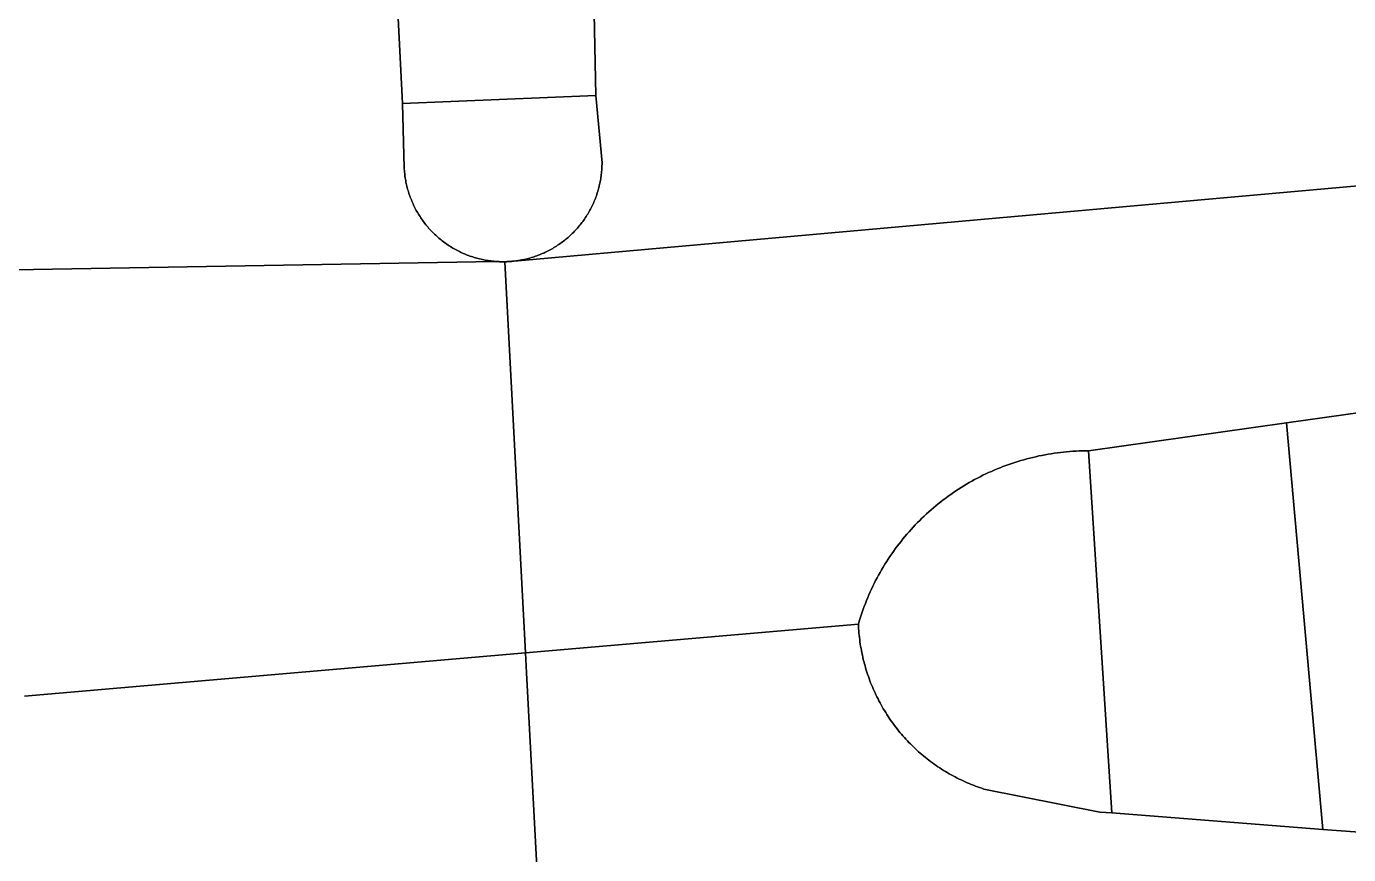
# Model space of a CAD drawing. Header units: metres. Extents: x -127 to 442, y -186 to 462.
# Drawn here: x 85.84 to 106.01, y 121.61 to 134.24 of the extents above; entities that cross this region are included whole.
import ezdxf

# ---------------------------------------------------------------- set-up
doc = ezdxf.new("R2010")
doc.units = ezdxf.units.M

msp = doc.modelspace()

# ---------------------------------------------------------------- linework, layer by layer
at = {"layer": 'road_0', "color": 8}
for points in [[(94.469, 136.193), (91.425, 136.078), (91.579, 133.068), (94.53, 133.187), (94.469, 136.193)], [(94.53, 133.187), (91.579, 133.068), (91.606, 132.086), (91.606, 132.086), (91.607, 132.064), (91.609, 132.042), (91.611, 132.02), (91.613, 131.998), (91.616, 131.977), (91.618, 131.955), (91.622, 131.933), (91.625, 131.911), (91.629, 131.89), (91.633, 131.868), (91.637, 131.846), (91.642, 131.825), (91.647, 131.804), (91.653, 131.782), (91.658, 131.761), (91.664, 131.74), (91.671, 131.719), (91.677, 131.698), (91.684, 131.677), (91.691, 131.656), (91.699, 131.636), (91.707, 131.615), (91.715, 131.595), (91.723, 131.574), (91.732, 131.554), (91.741, 131.534), (91.75, 131.514), (91.76, 131.494), (91.77, 131.475), (91.78, 131.455), (91.79, 131.436), (91.801, 131.417), (91.812, 131.398), (91.823, 131.379), (91.835, 131.36), (91.847, 131.341), (91.859, 131.323), (91.871, 131.305), (91.884, 131.287), (91.896, 131.269), (91.91, 131.251), (91.923, 131.234), (91.937, 131.217), (91.95, 131.2), (91.965, 131.183), (91.979, 131.166), (91.994, 131.15), (92.008, 131.134), (92.024, 131.118), (92.039, 131.102), (92.054, 131.086), (92.07, 131.071), (92.086, 131.056), (92.102, 131.041), (92.119, 131.026), (92.135, 131.012), (92.152, 130.998), (92.169, 130.984), (92.187, 130.971), (92.204, 130.957), (92.222, 130.944), (92.24, 130.931), (92.258, 130.919), (92.276, 130.906), (92.294, 130.894), (92.313, 130.882), (92.331, 130.871), (92.35, 130.86), (92.369, 130.849), (92.389, 130.838), (92.408, 130.827), (92.427, 130.817), (92.447, 130.807), (92.467, 130.798), (92.487, 130.789), (92.507, 130.78), (92.527, 130.771), (92.547, 130.763), (92.568, 130.754), (92.588, 130.747), (92.609, 130.739), (92.63, 130.732), (92.651, 130.725), (92.672, 130.718), (92.693, 130.712), (92.714, 130.706), (92.735, 130.701), (92.756, 130.695), (92.778, 130.69), (92.799, 130.685), (92.821, 130.681), (92.842, 130.677), (92.864, 130.673), (92.886, 130.67), (92.908, 130.666), (92.929, 130.664), (92.951, 130.661), (92.973, 130.659), (92.995, 130.657), (92.995, 130.657), (92.996, 130.657), (92.998, 130.657), (92.999, 130.657), (93.001, 130.657), (93.002, 130.656), (93.004, 130.656), (93.005, 130.656), (93.007, 130.656), (93.008, 130.656), (93.01, 130.656), (93.011, 130.656), (93.013, 130.656), (93.014, 130.656), (93.015, 130.656), (93.017, 130.655), (93.018, 130.655), (93.02, 130.655), (93.021, 130.655), (93.023, 130.655), (93.024, 130.655), (93.026, 130.655), (93.027, 130.655), (93.029, 130.655), (93.03, 130.655), (93.032, 130.655), (93.033, 130.655), (93.034, 130.654), (93.036, 130.654), (93.037, 130.654), (93.039, 130.654), (93.04, 130.654), (93.042, 130.654), (93.043, 130.654), (93.045, 130.654), (93.046, 130.654), (93.048, 130.654), (93.049, 130.654), (93.051, 130.654), (93.052, 130.654), (93.054, 130.654), (93.055, 130.653), (93.056, 130.653), (93.058, 130.653), (93.059, 130.653), (93.061, 130.653), (93.062, 130.653), (93.064, 130.653), (93.065, 130.653), (93.067, 130.653), (93.068, 130.653), (93.07, 130.653), (93.071, 130.653), (93.073, 130.653), (93.074, 130.653), (93.076, 130.653), (93.077, 130.653), (93.078, 130.653), (93.08, 130.653), (93.081, 130.653), (93.083, 130.653), (93.084, 130.653), (93.086, 130.652), (93.087, 130.652), (93.089, 130.652), (93.09, 130.652), (93.092, 130.652), (93.093, 130.652), (93.095, 130.652), (93.096, 130.652), (93.097, 130.652), (93.099, 130.652), (93.1, 130.652), (93.102, 130.652), (93.103, 130.652), (93.105, 130.652), (93.106, 130.652), (93.108, 130.652), (93.109, 130.652), (93.111, 130.652), (93.112, 130.652), (93.114, 130.652), (93.115, 130.652), (93.117, 130.652), (93.118, 130.652), (93.119, 130.652), (93.121, 130.652), (93.122, 130.652), (93.124, 130.652), (93.125, 130.652), (93.127, 130.652), (93.128, 130.652), (93.13, 130.652), (93.131, 130.652), (93.133, 130.652), (93.134, 130.652), (93.136, 130.652), (93.137, 130.652), (93.139, 130.652), (93.14, 130.652), (93.14, 130.652), (93.141, 130.652), (93.143, 130.652), (93.144, 130.652), (93.146, 130.652), (93.147, 130.652), (93.149, 130.652), (93.15, 130.652), (93.152, 130.653), (93.153, 130.653), (93.155, 130.653), (93.156, 130.653), (93.158, 130.653), (93.159, 130.653), (93.161, 130.653), (93.162, 130.653), (93.163, 130.653), (93.165, 130.653), (93.166, 130.653), (93.168, 130.653), (93.169, 130.653), (93.171, 130.653), (93.172, 130.654), (93.174, 130.654), (93.175, 130.654), (93.177, 130.654), (93.178, 130.654), (93.18, 130.654), (93.181, 130.654), (93.183, 130.654), (93.184, 130.654), (93.185, 130.654), (93.187, 130.654), (93.188, 130.654), (93.19, 130.655), (93.191, 130.655), (93.193, 130.655), (93.194, 130.655), (93.196, 130.655), (93.197, 130.655), (93.199, 130.655), (93.2, 130.655), (93.202, 130.655), (93.203, 130.655), (93.205, 130.655), (93.206, 130.656), (93.207, 130.656), (93.209, 130.656), (93.21, 130.656), (93.212, 130.656), (93.213, 130.656), (93.215, 130.656), (93.216, 130.656), (93.218, 130.656), (93.219, 130.656), (93.221, 130.657), (93.222, 130.657), (93.224, 130.657), (93.225, 130.657), (93.226, 130.657), (93.228, 130.657), (93.229, 130.657), (93.231, 130.657), (93.232, 130.657), (93.234, 130.658), (93.235, 130.658), (93.237, 130.658), (93.238, 130.658), (93.24, 130.658), (93.241, 130.658), (93.243, 130.658), (93.244, 130.658), (93.246, 130.658), (93.247, 130.659), (93.248, 130.659), (93.25, 130.659), (93.251, 130.659), (93.253, 130.659), (93.254, 130.659), (93.256, 130.659), (93.257, 130.659), (93.259, 130.66), (93.26, 130.66), (93.262, 130.66), (93.263, 130.66), (93.265, 130.66), (93.266, 130.66), (93.267, 130.66), (93.269, 130.66), (93.27, 130.661), (93.272, 130.661), (93.273, 130.661), (93.275, 130.661), (93.276, 130.661), (93.278, 130.661), (93.279, 130.661), (93.281, 130.662), (93.282, 130.662), (93.284, 130.662), (93.285, 130.662), (93.285, 130.662), (93.307, 130.665), (93.329, 130.668), (93.351, 130.671), (93.373, 130.675), (93.395, 130.679), (93.416, 130.683), (93.438, 130.688), (93.46, 130.693), (93.481, 130.698), (93.503, 130.703), (93.524, 130.709), (93.546, 130.715), (93.567, 130.722), (93.588, 130.729), (93.609, 130.736), (93.63, 130.743), (93.651, 130.751), (93.671, 130.759), (93.692, 130.768), (93.712, 130.776), (93.733, 130.785), (93.753, 130.794), (93.773, 130.804), (93.793, 130.814), (93.812, 130.824), (93.832, 130.834), (93.852, 130.845), (93.871, 130.856), (93.89, 130.867), (93.909, 130.879), (93.928, 130.891), (93.946, 130.903), (93.965, 130.915), (93.983, 130.928), (94.001, 130.941), (94.019, 130.954), (94.036, 130.967), (94.054, 130.981), (94.071, 130.995), (94.088, 131.009), (94.105, 131.024), (94.122, 131.038), (94.138, 131.053), (94.154, 131.069), (94.17, 131.084), (94.186, 131.1), (94.202, 131.116), (94.217, 131.132), (94.232, 131.148), (94.247, 131.165), (94.261, 131.181), (94.275, 131.198), (94.289, 131.215), (94.303, 131.233), (94.317, 131.25), (94.33, 131.268), (94.343, 131.286), (94.356, 131.304), (94.368, 131.323), (94.38, 131.341), (94.392, 131.36), (94.404, 131.379), (94.415, 131.398), (94.427, 131.417), (94.437, 131.437), (94.448, 131.456), (94.458, 131.476), (94.468, 131.496), (94.478, 131.516), (94.487, 131.536), (94.496, 131.556), (94.505, 131.576), (94.513, 131.597), (94.521, 131.618), (94.529, 131.638), (94.537, 131.659), (94.544, 131.68), (94.551, 131.701), (94.558, 131.723), (94.564, 131.744), (94.57, 131.765), (94.576, 131.787), (94.581, 131.808), (94.586, 131.83), (94.591, 131.851), (94.595, 131.873), (94.599, 131.895), (94.603, 131.917), (94.606, 131.939), (94.61, 131.961), (94.612, 131.983), (94.615, 132.005), (94.617, 132.027), (94.619, 132.049), (94.62, 132.071), (94.621, 132.093), (94.622, 132.116), (94.623, 132.138), (94.623, 132.16), (94.623, 132.16), (94.53, 133.187)], [(105.063, 128.194), (102.042, 127.768), (102.396, 122.243), (105.614, 121.993), (105.063, 128.194)], [(102.042, 127.768), (101.994, 127.768), (101.947, 127.767), (101.899, 127.765), (101.852, 127.763), (101.804, 127.76), (101.757, 127.757), (101.709, 127.753), (101.662, 127.748), (101.614, 127.743), (101.567, 127.737), (101.52, 127.73), (101.473, 127.723), (101.426, 127.715), (101.379, 127.707), (101.332, 127.698), (101.286, 127.689), (101.239, 127.678), (101.193, 127.668), (101.147, 127.656), (101.1, 127.644), (101.055, 127.632), (101.009, 127.618), (100.963, 127.605), (100.918, 127.59), (100.873, 127.575), (100.828, 127.56), (100.783, 127.544), (100.738, 127.527), (100.694, 127.51), (100.65, 127.492), (100.606, 127.473), (100.562, 127.454), (100.519, 127.435), (100.476, 127.414), (100.433, 127.394), (100.39, 127.372), (100.348, 127.351), (100.306, 127.328), (100.264, 127.305), (100.223, 127.282), (100.182, 127.258), (100.141, 127.233), (100.1, 127.208), (100.06, 127.183), (100.02, 127.156), (99.981, 127.13), (99.942, 127.103), (99.903, 127.075), (99.865, 127.047), (99.827, 127.018), (99.789, 126.989), (99.752, 126.959), (99.715, 126.929), (99.678, 126.899), (99.642, 126.868), (99.606, 126.836), (99.571, 126.804), (99.536, 126.772), (99.502, 126.739), (99.468, 126.705), (99.434, 126.672), (99.401, 126.637), (99.369, 126.603), (99.336, 126.568), (99.305, 126.532), (99.273, 126.496), (99.243, 126.46), (99.212, 126.423), (99.183, 126.386), (99.153, 126.349), (99.124, 126.311), (99.096, 126.272), (99.068, 126.234), (99.041, 126.195), (99.014, 126.156), (98.987, 126.116), (98.962, 126.076), (98.936, 126.036), (98.912, 125.995), (98.887, 125.954), (98.864, 125.913), (98.841, 125.871), (98.818, 125.829), (98.796, 125.787), (98.774, 125.744), (98.753, 125.702), (98.733, 125.659), (98.713, 125.615), (98.694, 125.572), (98.675, 125.528), (98.657, 125.484), (98.64, 125.44), (98.623, 125.395), (98.606, 125.351), (98.59, 125.306), (98.575, 125.26), (98.56, 125.215), (98.546, 125.17), (98.533, 125.124), (98.533, 125.124), (98.535, 125.09), (98.537, 125.056), (98.539, 125.022), (98.542, 124.988), (98.545, 124.954), (98.549, 124.921), (98.553, 124.887), (98.557, 124.853), (98.562, 124.82), (98.567, 124.786), (98.573, 124.752), (98.579, 124.719), (98.586, 124.686), (98.593, 124.652), (98.6, 124.619), (98.608, 124.586), (98.616, 124.553), (98.625, 124.52), (98.634, 124.487), (98.643, 124.455), (98.653, 124.422), (98.663, 124.39), (98.674, 124.358), (98.685, 124.325), (98.696, 124.293), (98.708, 124.261), (98.72, 124.23), (98.733, 124.198), (98.746, 124.167), (98.759, 124.135), (98.773, 124.104), (98.787, 124.073), (98.801, 124.043), (98.816, 124.012), (98.832, 123.982), (98.847, 123.952), (98.863, 123.922), (98.88, 123.892), (98.896, 123.862), (98.913, 123.833), (98.931, 123.804), (98.949, 123.775), (98.967, 123.746), (98.985, 123.717), (99.004, 123.689), (99.023, 123.661), (99.043, 123.633), (99.063, 123.606), (99.083, 123.578), (99.104, 123.551), (99.125, 123.524), (99.146, 123.498), (99.167, 123.472), (99.189, 123.446), (99.211, 123.42), (99.234, 123.394), (99.257, 123.369), (99.28, 123.344), (99.303, 123.32), (99.327, 123.295), (99.351, 123.271), (99.376, 123.248), (99.4, 123.224), (99.425, 123.201), (99.45, 123.178), (99.476, 123.156), (99.502, 123.134), (99.528, 123.112), (99.554, 123.09), (99.58, 123.069), (99.607, 123.048), (99.634, 123.027), (99.662, 123.007), (99.689, 122.987), (99.717, 122.968), (99.745, 122.949), (99.773, 122.93), (99.802, 122.911), (99.831, 122.893), (99.86, 122.875), (99.889, 122.858), (99.918, 122.841), (99.948, 122.824), (99.978, 122.808), (100.008, 122.792), (100.038, 122.776), (100.068, 122.761), (100.099, 122.746), (100.13, 122.732), (100.16, 122.717), (100.192, 122.704), (100.223, 122.69), (100.254, 122.677), (100.286, 122.665), (100.318, 122.653), (100.349, 122.641), (100.382, 122.63), (100.414, 122.619), (100.446, 122.608), (100.446, 122.608), (102.214, 122.257), (102.396, 122.243), (102.042, 127.768)]]:
    msp.add_lwpolyline(points, close=True, dxfattribs=at)
for points in [[(94.469, 136.193), (94.53, 133.187), (94.623, 132.16), (94.623, 132.16), (94.623, 132.138), (94.622, 132.116), (94.621, 132.093), (94.62, 132.071), (94.619, 132.049), (94.617, 132.027), (94.615, 132.005), (94.612, 131.983), (94.61, 131.961), (94.606, 131.939), (94.603, 131.917), (94.599, 131.895), (94.595, 131.873), (94.591, 131.851), (94.586, 131.83), (94.581, 131.808), (94.576, 131.787), (94.57, 131.765), (94.564, 131.744), (94.558, 131.723), (94.551, 131.701), (94.544, 131.68), (94.537, 131.659), (94.529, 131.638), (94.521, 131.618), (94.513, 131.597), (94.505, 131.576), (94.496, 131.556), (94.487, 131.536), (94.478, 131.516), (94.468, 131.496), (94.458, 131.476), (94.448, 131.456), (94.437, 131.437), (94.427, 131.417), (94.415, 131.398), (94.404, 131.379), (94.392, 131.36), (94.38, 131.341), (94.368, 131.323), (94.356, 131.304), (94.343, 131.286), (94.33, 131.268), (94.317, 131.25), (94.303, 131.233), (94.289, 131.215), (94.275, 131.198), (94.261, 131.181), (94.247, 131.165), (94.232, 131.148), (94.217, 131.132), (94.202, 131.116), (94.186, 131.1), (94.17, 131.084), (94.154, 131.069), (94.138, 131.053), (94.122, 131.038), (94.105, 131.024), (94.088, 131.009), (94.071, 130.995), (94.054, 130.981), (94.036, 130.967), (94.019, 130.954), (94.001, 130.941), (93.983, 130.928), (93.965, 130.915), (93.946, 130.903), (93.928, 130.891), (93.909, 130.879), (93.89, 130.867), (93.871, 130.856), (93.852, 130.845), (93.832, 130.834), (93.812, 130.824), (93.793, 130.814), (93.773, 130.804), (93.753, 130.794), (93.733, 130.785), (93.712, 130.776), (93.692, 130.768), (93.671, 130.759), (93.651, 130.751), (93.63, 130.743), (93.609, 130.736), (93.588, 130.729), (93.567, 130.722), (93.546, 130.715), (93.524, 130.709), (93.503, 130.703), (93.481, 130.698), (93.46, 130.693), (93.438, 130.688), (93.416, 130.683), (93.395, 130.679), (93.373, 130.675), (93.351, 130.671), (93.329, 130.668), (93.307, 130.665), (93.285, 130.662), (93.285, 130.662), (108.204, 131.992)], [(78.021, 130.396), (92.995, 130.657), (92.995, 130.657), (92.973, 130.659), (92.951, 130.661), (92.929, 130.664), (92.908, 130.666), (92.886, 130.67), (92.864, 130.673), (92.842, 130.677), (92.821, 130.681), (92.799, 130.685), (92.778, 130.69), (92.756, 130.695), (92.735, 130.701), (92.714, 130.706), (92.693, 130.712), (92.672, 130.718), (92.651, 130.725), (92.63, 130.732), (92.609, 130.739), (92.588, 130.747), (92.568, 130.754), (92.547, 130.763), (92.527, 130.771), (92.507, 130.78), (92.487, 130.789), (92.467, 130.798), (92.447, 130.807), (92.427, 130.817), (92.408, 130.827), (92.389, 130.838), (92.369, 130.849), (92.35, 130.86), (92.331, 130.871), (92.313, 130.882), (92.294, 130.894), (92.276, 130.906), (92.258, 130.919), (92.24, 130.931), (92.222, 130.944), (92.204, 130.957), (92.187, 130.971), (92.169, 130.984), (92.152, 130.998), (92.135, 131.012), (92.119, 131.026), (92.102, 131.041), (92.086, 131.056), (92.07, 131.071), (92.054, 131.086), (92.039, 131.102), (92.024, 131.118), (92.008, 131.134), (91.994, 131.15), (91.979, 131.166), (91.965, 131.183), (91.95, 131.2), (91.937, 131.217), (91.923, 131.234), (91.91, 131.251), (91.896, 131.269), (91.884, 131.287), (91.871, 131.305), (91.859, 131.323), (91.847, 131.341), (91.835, 131.36), (91.823, 131.379), (91.812, 131.398), (91.801, 131.417), (91.79, 131.436), (91.78, 131.455), (91.77, 131.475), (91.76, 131.494), (91.75, 131.514), (91.741, 131.534), (91.732, 131.554), (91.723, 131.574), (91.715, 131.595), (91.707, 131.615), (91.699, 131.636), (91.691, 131.656), (91.684, 131.677), (91.677, 131.698), (91.671, 131.719), (91.664, 131.74), (91.658, 131.761), (91.653, 131.782), (91.647, 131.804), (91.642, 131.825), (91.637, 131.846), (91.633, 131.868), (91.629, 131.89), (91.625, 131.911), (91.622, 131.933), (91.618, 131.955), (91.616, 131.977), (91.613, 131.998), (91.611, 132.02), (91.609, 132.042), (91.607, 132.064), (91.606, 132.086), (91.606, 132.086), (91.579, 133.068), (91.425, 136.078)], [(108.831, 128.725), (105.063, 128.194), (105.614, 121.993), (107.988, 121.817)]]:
    msp.add_lwpolyline(points, dxfattribs=at)
at = {"layer": 'road_1', "color": 7}
for points in [[(108.204, 131.992), (93.285, 130.662), (93.285, 130.662), (93.284, 130.662), (93.282, 130.662), (93.281, 130.662), (93.279, 130.661), (93.278, 130.661), (93.276, 130.661), (93.275, 130.661), (93.273, 130.661), (93.272, 130.661), (93.27, 130.661), (93.269, 130.66), (93.267, 130.66), (93.266, 130.66), (93.265, 130.66), (93.263, 130.66), (93.262, 130.66), (93.26, 130.66), (93.259, 130.66), (93.257, 130.659), (93.256, 130.659), (93.254, 130.659), (93.253, 130.659), (93.251, 130.659), (93.25, 130.659), (93.248, 130.659), (93.247, 130.659), (93.246, 130.658), (93.244, 130.658), (93.243, 130.658), (93.241, 130.658), (93.24, 130.658), (93.238, 130.658), (93.237, 130.658), (93.235, 130.658), (93.234, 130.658), (93.232, 130.657), (93.231, 130.657), (93.229, 130.657), (93.228, 130.657), (93.226, 130.657), (93.225, 130.657), (93.224, 130.657), (93.222, 130.657), (93.221, 130.657), (93.219, 130.656), (93.218, 130.656), (93.216, 130.656), (93.215, 130.656), (93.213, 130.656), (93.212, 130.656), (93.21, 130.656), (93.209, 130.656), (93.207, 130.656), (93.206, 130.656), (93.205, 130.655), (93.203, 130.655), (93.202, 130.655), (93.2, 130.655), (93.199, 130.655), (93.197, 130.655), (93.196, 130.655), (93.194, 130.655), (93.193, 130.655), (93.191, 130.655), (93.19, 130.655), (93.188, 130.654), (93.187, 130.654), (93.185, 130.654), (93.184, 130.654), (93.183, 130.654), (93.181, 130.654), (93.18, 130.654), (93.178, 130.654), (93.177, 130.654), (93.175, 130.654), (93.174, 130.654), (93.172, 130.654), (93.171, 130.653), (93.169, 130.653), (93.168, 130.653), (93.166, 130.653), (93.165, 130.653), (93.163, 130.653), (93.162, 130.653), (93.161, 130.653), (93.159, 130.653), (93.158, 130.653), (93.156, 130.653), (93.155, 130.653), (93.153, 130.653), (93.152, 130.653), (93.15, 130.652), (93.149, 130.652), (93.147, 130.652), (93.146, 130.652), (93.144, 130.652), (93.143, 130.652), (93.141, 130.652), (93.14, 130.652), (93.14, 130.652), (93.455, 124.685), (98.533, 125.124), (98.533, 125.124), (98.546, 125.17), (98.56, 125.215), (98.575, 125.26), (98.59, 125.306), (98.606, 125.351), (98.623, 125.395), (98.64, 125.44), (98.657, 125.484), (98.675, 125.528), (98.694, 125.572), (98.713, 125.615), (98.733, 125.659), (98.753, 125.702), (98.774, 125.744), (98.796, 125.787), (98.818, 125.829), (98.841, 125.871), (98.864, 125.913), (98.887, 125.954), (98.912, 125.995), (98.936, 126.036), (98.962, 126.076), (98.987, 126.116), (99.014, 126.156), (99.041, 126.195), (99.068, 126.234), (99.096, 126.272), (99.124, 126.311), (99.153, 126.349), (99.183, 126.386), (99.212, 126.423), (99.243, 126.46), (99.273, 126.496), (99.305, 126.532), (99.336, 126.568), (99.369, 126.603), (99.401, 126.637), (99.434, 126.672), (99.468, 126.705), (99.502, 126.739), (99.536, 126.772), (99.571, 126.804), (99.606, 126.836), (99.642, 126.868), (99.678, 126.899), (99.715, 126.929), (99.752, 126.959), (99.789, 126.989), (99.827, 127.018), (99.865, 127.047), (99.903, 127.075), (99.942, 127.103), (99.981, 127.13), (100.02, 127.156), (100.06, 127.183), (100.1, 127.208), (100.141, 127.233), (100.182, 127.258), (100.223, 127.282), (100.264, 127.305), (100.306, 127.328), (100.348, 127.351), (100.39, 127.372), (100.433, 127.394), (100.476, 127.414), (100.519, 127.435), (100.562, 127.454), (100.606, 127.473), (100.65, 127.492), (100.694, 127.51), (100.738, 127.527), (100.783, 127.544), (100.828, 127.56), (100.873, 127.575), (100.918, 127.59), (100.963, 127.605), (101.009, 127.618), (101.055, 127.632), (101.1, 127.644), (101.147, 127.656), (101.193, 127.668), (101.239, 127.678), (101.286, 127.689), (101.332, 127.698), (101.379, 127.707), (101.426, 127.715), (101.473, 127.723), (101.52, 127.73), (101.567, 127.737), (101.614, 127.743), (101.662, 127.748), (101.709, 127.753), (101.757, 127.757), (101.804, 127.76), (101.852, 127.763), (101.899, 127.765), (101.947, 127.767), (101.994, 127.768), (102.042, 127.768), (102.042, 127.768), (105.063, 128.194), (108.831, 128.725)], [(85.816, 124.025), (93.455, 124.685), (93.14, 130.652), (93.14, 130.652), (93.139, 130.652), (93.137, 130.652), (93.136, 130.652), (93.134, 130.652), (93.133, 130.652), (93.131, 130.652), (93.13, 130.652), (93.128, 130.652), (93.127, 130.652), (93.125, 130.652), (93.124, 130.652), (93.122, 130.652), (93.121, 130.652), (93.119, 130.652), (93.118, 130.652), (93.117, 130.652), (93.115, 130.652), (93.114, 130.652), (93.112, 130.652), (93.111, 130.652), (93.109, 130.652), (93.108, 130.652), (93.106, 130.652), (93.105, 130.652), (93.103, 130.652), (93.102, 130.652), (93.1, 130.652), (93.099, 130.652), (93.097, 130.652), (93.096, 130.652), (93.095, 130.652), (93.093, 130.652), (93.092, 130.652), (93.09, 130.652), (93.089, 130.652), (93.087, 130.652), (93.086, 130.652), (93.084, 130.653), (93.083, 130.653), (93.081, 130.653), (93.08, 130.653), (93.078, 130.653), (93.077, 130.653), (93.076, 130.653), (93.074, 130.653), (93.073, 130.653), (93.071, 130.653), (93.07, 130.653), (93.068, 130.653), (93.067, 130.653), (93.065, 130.653), (93.064, 130.653), (93.062, 130.653), (93.061, 130.653), (93.059, 130.653), (93.058, 130.653), (93.056, 130.653), (93.055, 130.653), (93.054, 130.654), (93.052, 130.654), (93.051, 130.654), (93.049, 130.654), (93.048, 130.654), (93.046, 130.654), (93.045, 130.654), (93.043, 130.654), (93.042, 130.654), (93.04, 130.654), (93.039, 130.654), (93.037, 130.654), (93.036, 130.654), (93.034, 130.654), (93.033, 130.655), (93.032, 130.655), (93.03, 130.655), (93.029, 130.655), (93.027, 130.655), (93.026, 130.655), (93.024, 130.655), (93.023, 130.655), (93.021, 130.655), (93.02, 130.655), (93.018, 130.655), (93.017, 130.655), (93.015, 130.656), (93.014, 130.656), (93.013, 130.656), (93.011, 130.656), (93.01, 130.656), (93.008, 130.656), (93.007, 130.656), (93.005, 130.656), (93.004, 130.656), (93.002, 130.656), (93.001, 130.657), (92.999, 130.657), (92.998, 130.657), (92.996, 130.657), (92.995, 130.657), (92.995, 130.657), (78.021, 130.396)], [(107.988, 121.817), (105.614, 121.993), (102.396, 122.243), (102.214, 122.257), (100.446, 122.608), (100.446, 122.608), (100.414, 122.619), (100.382, 122.63), (100.349, 122.641), (100.318, 122.653), (100.286, 122.665), (100.254, 122.677), (100.223, 122.69), (100.192, 122.704), (100.16, 122.717), (100.13, 122.732), (100.099, 122.746), (100.068, 122.761), (100.038, 122.776), (100.008, 122.792), (99.978, 122.808), (99.948, 122.824), (99.918, 122.841), (99.889, 122.858), (99.86, 122.875), (99.831, 122.893), (99.802, 122.911), (99.773, 122.93), (99.745, 122.949), (99.717, 122.968), (99.689, 122.987), (99.662, 123.007), (99.634, 123.027), (99.607, 123.048), (99.58, 123.069), (99.554, 123.09), (99.528, 123.112), (99.502, 123.134), (99.476, 123.156), (99.45, 123.178), (99.425, 123.201), (99.4, 123.224), (99.376, 123.248), (99.351, 123.271), (99.327, 123.295), (99.303, 123.32), (99.28, 123.344), (99.257, 123.369), (99.234, 123.394), (99.211, 123.42), (99.189, 123.446), (99.167, 123.472), (99.146, 123.498), (99.125, 123.524), (99.104, 123.551), (99.083, 123.578), (99.063, 123.606), (99.043, 123.633), (99.023, 123.661), (99.004, 123.689), (98.985, 123.717), (98.967, 123.746), (98.949, 123.775), (98.931, 123.804), (98.913, 123.833), (98.896, 123.862), (98.88, 123.892), (98.863, 123.922), (98.847, 123.952), (98.832, 123.982), (98.816, 124.012), (98.801, 124.043), (98.787, 124.073), (98.773, 124.104), (98.759, 124.135), (98.746, 124.167), (98.733, 124.198), (98.72, 124.23), (98.708, 124.261), (98.696, 124.293), (98.685, 124.325), (98.674, 124.358), (98.663, 124.39), (98.653, 124.422), (98.643, 124.455), (98.634, 124.487), (98.625, 124.52), (98.616, 124.553), (98.608, 124.586), (98.6, 124.619), (98.593, 124.652), (98.586, 124.686), (98.579, 124.719), (98.573, 124.752), (98.567, 124.786), (98.562, 124.82), (98.557, 124.853), (98.553, 124.887), (98.549, 124.921), (98.545, 124.954), (98.542, 124.988), (98.539, 125.022), (98.537, 125.056), (98.535, 125.09), (98.533, 125.124), (98.533, 125.124), (93.455, 124.685), (93.471, 124.383), (93.815, 117.885)], [(93.815, 117.885), (93.471, 124.383), (93.471, 124.383), (93.455, 124.685), (85.816, 124.025)]]:
    msp.add_lwpolyline(points, dxfattribs=at)

doc.saveas('drawing.dxf')
